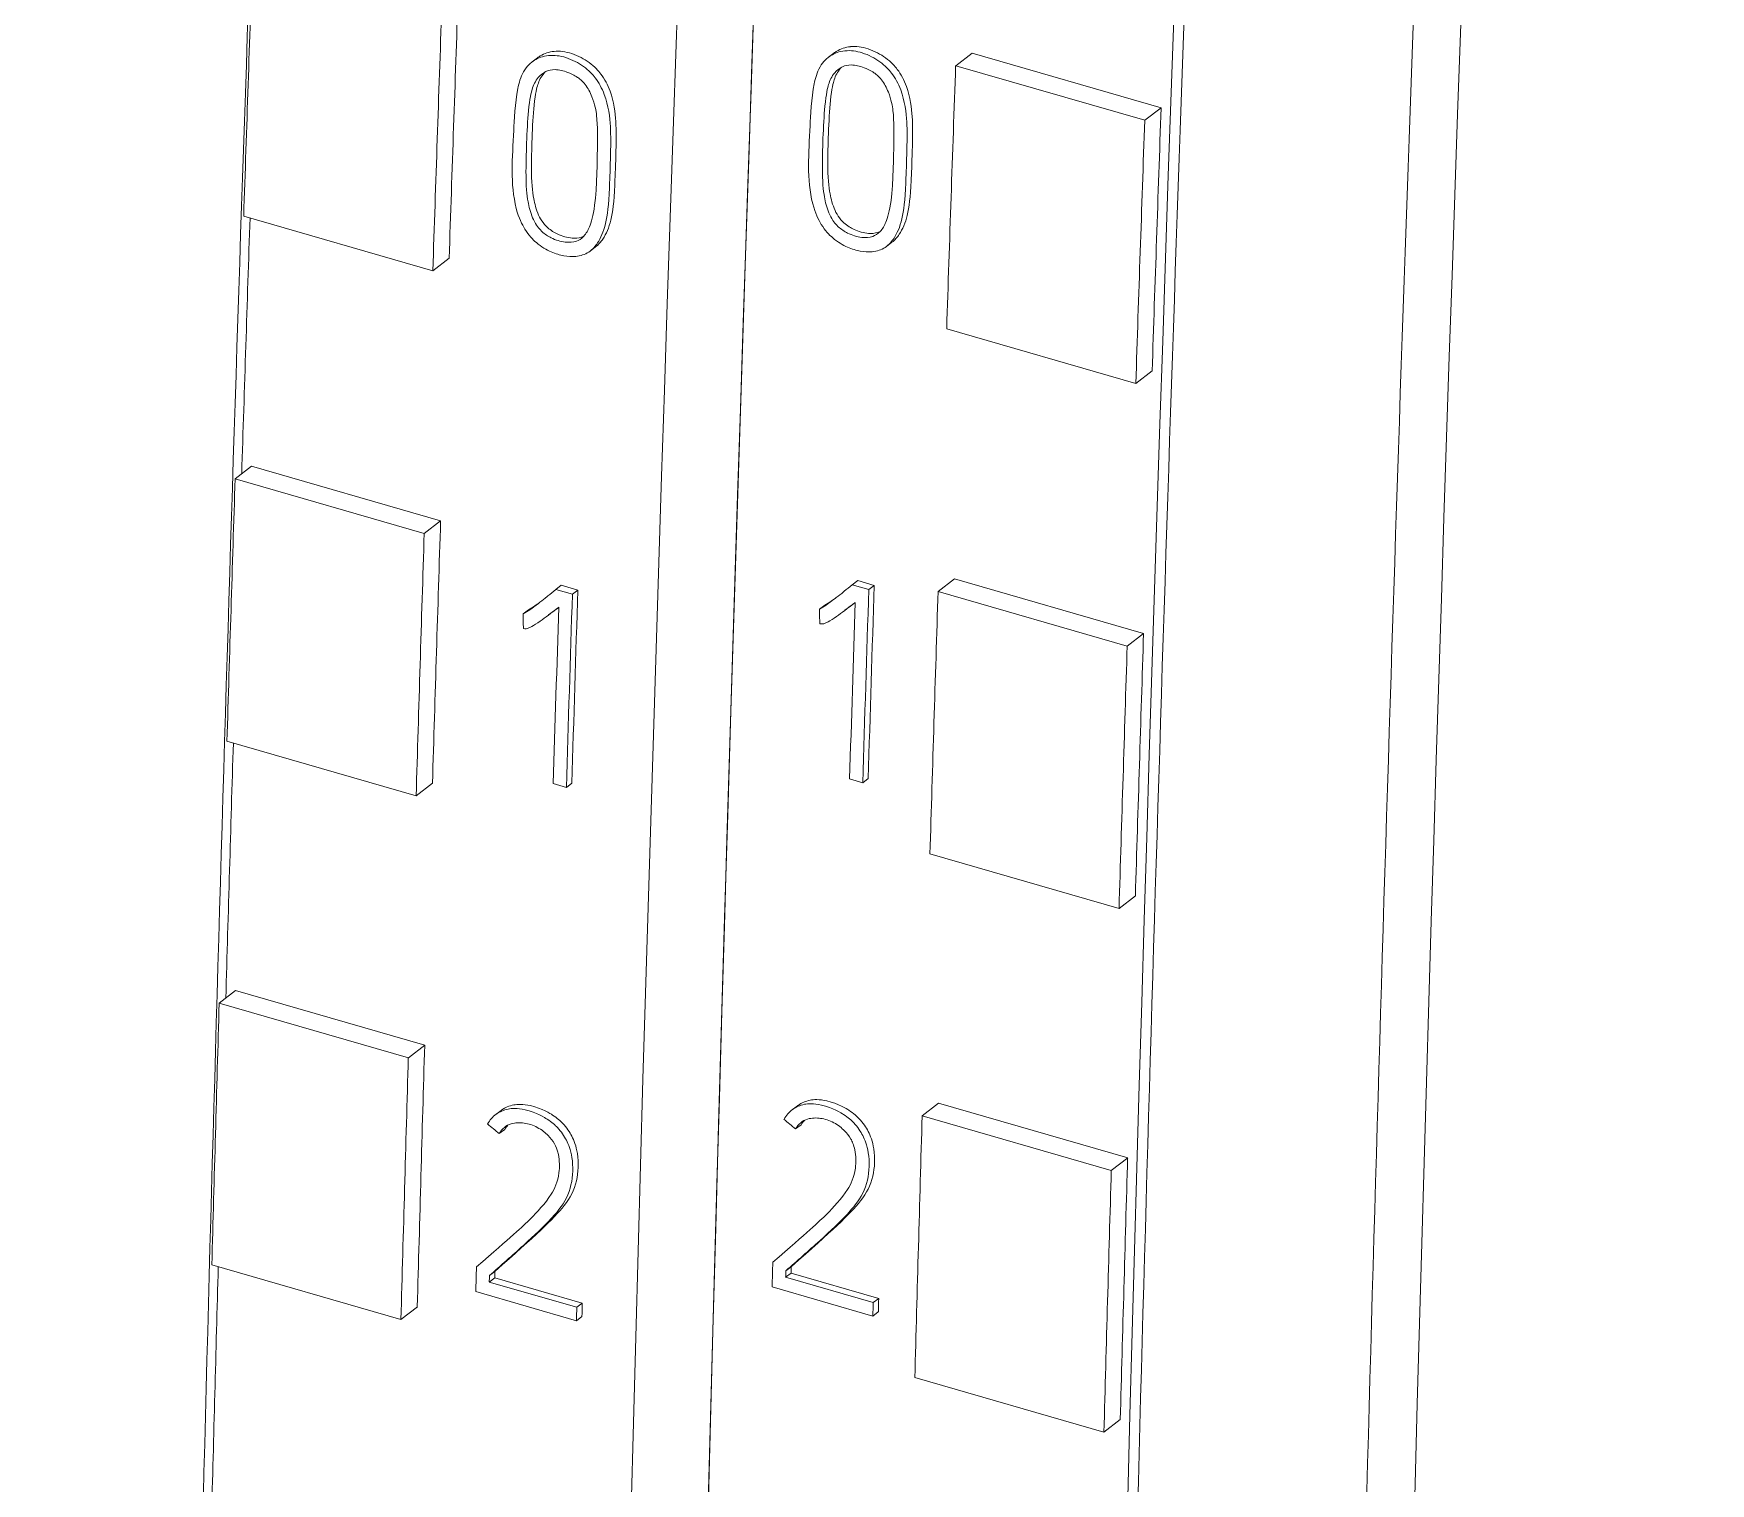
# Model space of a CAD drawing. Header units: inches. Extents: x 9220 to 92460, y -39241 to 4813.
# Drawn here: x 74692.72 to 74704.09, y -33793.23 to -33783.39 of the extents above; entities that cross this region are included whole.
import ezdxf

# ---------------------------------------------------------------- set-up
doc = ezdxf.new("R2010")
doc.units = ezdxf.units.IN
doc.header["$MEASUREMENT"] = 0

# ---------------------------------------------------------------- blocks, each defined once
blk = doc.blocks.new('A$C027ebf9d')
at = {"color": 0, "linetype": 'Continuous', "lineweight": 0}
for p, q in [((20.20869, -17.21451), (20.21065, -17.21302)), ((20.31555, -17.21281), (20.31752, -17.21132)), ((20.36141, -17.21586), (20.3673, -17.21139)), ((20.43549, -17.23107), (20.3673, -17.21139)), ((20.4296, -17.23554), (20.36141, -17.21586)), ((20.4296, -17.23554), (20.43549, -17.23107)), ((20.10471, -17.27014), (20.1729, -17.28982)), ((20.33646, -17.28104), (20.33843, -17.27955)), ((20.17879, -17.28532), (20.1729, -17.28982)), ((20.22959, -17.28274), (20.23156, -17.28125)), ((20.42636, -17.33045), (20.35817, -17.31077)), ((20.43226, -17.32596), (20.42636, -17.33045)), ((20.10162, -17.36487), (20.10752, -17.36035)), ((20.10162, -17.36487), (20.16981, -17.38456)), ((20.10752, -17.36035), (20.17571, -17.38003)), ((20.16981, -17.38456), (20.17571, -17.38003)), ((20.32412, -17.40308), (20.32608, -17.40159)), ((20.32608, -17.40159), (20.33204, -17.40331)), ((20.35508, -17.40551), (20.36098, -17.40098)), ((20.42917, -17.42066), (20.36098, -17.40098)), ((20.21725, -17.40478), (20.21921, -17.40329)), ((20.22321, -17.4065), (20.21725, -17.40478)), ((20.21921, -17.40329), (20.22517, -17.40501)), ((20.22321, -17.4065), (20.22517, -17.40501)), ((20.33007, -17.4048), (20.32412, -17.40308)), ((20.33007, -17.4048), (20.33204, -17.40331)), ((20.42328, -17.42519), (20.35508, -17.40551)), ((20.20541, -17.41359), (20.20737, -17.4121)), ((20.21463, -17.41399), (20.2166, -17.4125)), ((20.31228, -17.41189), (20.31424, -17.4104)), ((20.3215, -17.41229), (20.32347, -17.4108)), ((20.42328, -17.42519), (20.42917, -17.42066)), ((20.09867, -17.45953), (20.16687, -17.47921)), ((20.32317, -17.47312), (20.3279, -17.47449)), ((20.3279, -17.47449), (20.32987, -17.473)), ((20.17276, -17.47466), (20.16687, -17.47921)), ((20.21631, -17.47482), (20.22104, -17.47619)), ((20.22104, -17.47619), (20.223, -17.4747)), ((20.42033, -17.51985), (20.35214, -17.50016)), ((20.42623, -17.51529), (20.42033, -17.51985)), ((20.09587, -17.55402), (20.10177, -17.54943)), ((20.10177, -17.54943), (20.16996, -17.56912)), ((20.09587, -17.55402), (20.16407, -17.5737)), ((20.16407, -17.5737), (20.16996, -17.56912)), ((20.19556, -17.59419), (20.19753, -17.5927)), ((20.30243, -17.59249), (20.3044, -17.591)), ((20.34934, -17.59465), (20.35524, -17.59007)), ((20.41753, -17.61433), (20.34934, -17.59465)), ((20.42343, -17.60975), (20.35524, -17.59007)), ((20.19684, -17.60106), (20.1988, -17.59957)), ((20.3037, -17.59936), (20.30567, -17.59787)), ((20.41753, -17.61433), (20.42343, -17.60975)), ((20.09322, -17.64843), (20.16141, -17.66811)), ((20.30016, -17.65056), (20.30213, -17.64907)), ((20.19323, -17.65459), (20.1952, -17.65309)), ((20.22482, -17.66371), (20.19323, -17.65459)), ((20.1933, -17.65226), (20.19526, -17.65077)), ((20.1952, -17.65309), (20.22679, -17.66221)), ((20.3001, -17.65289), (20.30207, -17.6514)), ((20.33169, -17.66201), (20.3001, -17.65289)), ((20.30207, -17.6514), (20.33366, -17.66051)), ((20.18837, -17.65806), (20.22469, -17.66854)), ((20.29524, -17.65636), (20.33156, -17.66685)), ((20.33169, -17.66201), (20.33366, -17.66051)), ((20.16731, -17.6635), (20.16141, -17.66811)), ((20.22469, -17.66854), (20.22665, -17.66705)), ((20.22482, -17.66371), (20.22679, -17.66221)), ((20.33156, -17.66685), (20.33352, -17.66535)), ((20.41487, -17.70875), (20.34668, -17.68906)), ((20.42077, -17.70413), (20.41487, -17.70875))]:
    blk.add_line(p, q, dxfattribs=at)
at = {"color": 0, "linetype": 'Continuous', "lineweight": 0, "extrusion": (0, 0, -1)}
for centre, major_axis, ratio, start_param, end_param in [((39.93599, -2.28949), (10.9193, 37.82555), 0.433013, -2.163893, -2.027289), ((39.76094, -2.2715), (10.92257, 37.8369), 0.433013, -2.099414, -2.096709), ((39.82913, -2.29118), (10.92257, 37.8369), 0.433013, -2.099414, -2.096709), ((40.01441, -2.31213), (10.92257, 37.8369), 0.433013, -2.099414, -2.096709), ((40.0826, -2.33182), (10.92257, 37.8369), 0.433013, -2.099414, -2.096709), ((39.75753, -2.27051), (10.9193, 37.82555), 0.433013, -2.102224, -2.09959), ((39.76094, -2.2715), (10.92257, 37.8369), 0.433013, -2.104823, -2.102118), ((39.82913, -2.29118), (10.92257, 37.8369), 0.433013, -2.104823, -2.102118), ((39.87966, -2.30599), (10.92079, 37.82921), 0.43303, -2.104411, -2.102419), ((39.98653, -2.30429), (10.92079, 37.82921), 0.43303, -2.104411, -2.102419), ((40.01441, -2.31213), (10.92257, 37.8369), 0.433013, -2.104823, -2.102118), ((40.0826, -2.33182), (10.92257, 37.8369), 0.433013, -2.104823, -2.102118), ((39.75753, -2.27051), (10.9193, 37.82555), 0.433013, -2.107633, -2.105), ((39.76094, -2.2715), (10.92257, 37.8369), 0.433013, -2.11023, -2.107526), ((39.82913, -2.29118), (10.92257, 37.8369), 0.433013, -2.11023, -2.107526), ((40.01441, -2.31213), (10.92257, 37.8369), 0.433013, -2.11023, -2.107526), ((40.0826, -2.33182), (10.92257, 37.8369), 0.433013, -2.11023, -2.107526), ((39.75753, -2.27051), (10.9193, 37.82555), 0.433013, -2.11304, -2.11041), ((39.85724, -2.29952), (10.92079, 37.82921), 0.43303, -2.109702, -2.109636), ((39.96411, -2.29782), (10.92079, 37.82921), 0.43303, -2.109702, -2.109636), ((39.88883, -2.30864), (10.92079, 37.82922), 0.43303, -2.109841, -2.109702), ((39.9957, -2.30694), (10.92079, 37.82922), 0.43303, -2.109841, -2.109702)]:
    blk.add_ellipse(centre, major_axis=major_axis, ratio=ratio, start_param=start_param, end_param=end_param, dxfattribs=at)
at = {"color": 0, "linetype": 'Continuous', "lineweight": 0}
for centre, major_axis, ratio, start_param, end_param in [((39.93599, -2.28949), (-10.9193, -37.82555), 0.433013, -1.102762, -0.989056), ((39.90755, -2.31382), (-10.9193, -37.82555), 0.433013, -1.102762, -0.989056), ((40.08601, -2.3328), (-10.9193, -37.82555), 0.433013, -1.100465, -0.991379), ((40.1715, -2.35719), (-10.90947, -37.79151), 0.433013, -1.097566, -0.991094), ((39.82913, -2.29118), (-10.9193, -37.82555), 0.433013, -1.044884, -1.042178), ((40.0826, -2.33182), (-10.9193, -37.82555), 0.433013, -1.044884, -1.042178), ((39.82913, -2.29118), (-10.9193, -37.82555), 0.433013, -1.039474, -1.03677), ((39.87967, -2.30578), (-10.9197, -37.82543), 0.43303, -1.039167, -1.037175), ((39.98653, -2.30409), (-10.9197, -37.82543), 0.43303, -1.039167, -1.037175), ((39.85035, -2.29753), (-8.71998, -38.45003), 0.458432, -1.065454, -1.065306), ((39.87493, -2.30462), (-10.92079, -37.82921), 0.43303, -1.039002, -1.037182), ((39.95722, -2.29583), (-8.71998, -38.45003), 0.458432, -1.065454, -1.065306), ((39.9818, -2.30292), (-10.92079, -37.82921), 0.43303, -1.039002, -1.037182), ((40.0826, -2.33182), (-10.9193, -37.82555), 0.433013, -1.039474, -1.03677), ((39.82913, -2.29118), (-10.9193, -37.82555), 0.433013, -1.034067, -1.031362), ((39.10445, -2.0822), (-66.73006, 53.14729), 0.280885, 1.510659, 1.510723), ((39.21132, -2.0805), (-66.73006, 53.14729), 0.280885, 1.510659, 1.510723), ((40.0826, -2.33182), (-10.9193, -37.82555), 0.433013, -1.034067, -1.031362), ((39.85252, -2.29815), (-10.92079, -37.82921), 0.43303, -1.032007, -1.031752), ((39.95938, -2.29645), (-10.92079, -37.82921), 0.43303, -1.032007, -1.031752), ((39.96412, -2.29761), (-10.9197, -37.82543), 0.43303, -1.03195, -1.031883), ((39.85725, -2.29931), (-10.9197, -37.82543), 0.43303, -1.03195, -1.031883), ((39.99571, -2.30673), (-10.9197, -37.82543), 0.43303, -1.031883, -1.031744), ((39.88884, -2.30843), (-10.9197, -37.82543), 0.43303, -1.031883, -1.031744)]:
    blk.add_ellipse(centre, major_axis=major_axis, ratio=ratio, start_param=start_param, end_param=end_param, dxfattribs=at)
for points, knots in [([(20.07001, -19.0335), (20.07055, -18.91912), (20.07265, -18.64574), (20.07893, -18.20934), (20.09089, -17.67097), (20.10653, -17.17006), (20.12614, -16.66858), (20.14972, -16.15151), (20.17737, -15.64443), (20.1988, -15.29958), (20.2059, -15.18965)], [0.1285183, 0.1285183, 0.1285183, 0.1285183, 0.1989102, 0.2963502, 0.3949059, 0.525445, 0.5979674, 0.6950356, 0.8333844, 0.8979673, 0.8979673, 0.8979673, 0.8979673]), ([(20.54119, -15.2539), (20.53409, -15.36383), (20.51267, -15.70868), (20.48501, -16.21576), (20.46143, -16.73284), (20.44183, -17.23431), (20.42619, -17.73522), (20.41423, -18.2736), (20.40794, -18.70999), (20.40585, -18.98338), (20.40531, -19.09775)], [0.1020327, 0.1020327, 0.1020327, 0.1020327, 0.1666156, 0.3049644, 0.4020326, 0.474555, 0.6050941, 0.7036498, 0.8010898, 0.8714817, 0.8714817, 0.8714817, 0.8714817]), ([(20.11702, -15.27665), (20.11243, -15.3496), (20.09355, -15.65744), (20.06789, -16.12789), (20.04431, -16.64496), (20.0247, -17.14644), (20.00906, -17.64735), (19.9971, -18.18572), (19.99076, -18.62621), (19.98846, -18.93103), (19.9879, -19.07667), (19.98781, -19.10395)], [0.1237088, 0.1237088, 0.1237088, 0.1237088, 0.1666156, 0.3049644, 0.4020326, 0.474555, 0.6050941, 0.7036498, 0.8010898, 0.8739842, 0.8907937, 0.8907937, 0.8907937, 0.8907937]), ([(20.61597, -15.38815), (20.61138, -15.4611), (20.5925, -15.76894), (20.56684, -16.23938), (20.54326, -16.75646), (20.52365, -17.25794), (20.50802, -17.75885), (20.49605, -18.29722), (20.48971, -18.73771), (20.48741, -19.04253), (20.48685, -19.18817), (20.48677, -19.21545)], [0.1237088, 0.1237088, 0.1237088, 0.1237088, 0.1666156, 0.3049644, 0.4020326, 0.474555, 0.6050941, 0.7036498, 0.8010898, 0.8739842, 0.8907937, 0.8907937, 0.8907937, 0.8907937]), ([(20.21469, -17.21219), (20.21663, -17.21201), (20.21876, -17.21228), (20.22316, -17.21368), (20.2254, -17.21488), (20.22915, -17.21755), (20.23056, -17.21909), (20.23273, -17.22193), (20.23385, -17.22399), (20.23621, -17.23026), (20.23675, -17.23456), (20.23724, -17.24385), (20.23673, -17.25586), (20.23625, -17.26616), (20.23589, -17.2698), (20.23446, -17.27577), (20.23339, -17.27812), (20.23152, -17.28096), (20.2305, -17.28216), (20.22775, -17.28398), (20.22616, -17.28449), (20.22444, -17.28467), (20.22304, -17.28481), (20.22157, -17.28472), (20.21871, -17.28418), (20.21719, -17.28374), (20.21385, -17.28227), (20.212, -17.2812), (20.20891, -17.27855), (20.20749, -17.2771), (20.20505, -17.27311), (20.20388, -17.27084), (20.20071, -17.25857), (20.20159, -17.24921), (20.20219, -17.23576), (20.20248, -17.22928), (20.20394, -17.2221), (20.20452, -17.21998), (20.20676, -17.21603), (20.20823, -17.21474), (20.21092, -17.21306), (20.21258, -17.21242), (20.21461, -17.2122), (20.21465, -17.2122), (20.21469, -17.21219)], [-0.1111155, -0.1111155, -0.1111155, -0.1111155, -0.1086583, -0.1086583, -0.1059859, -0.1059859, -0.1029874, -0.1029874, -0.0984586, -0.0984586, -0.0906933, -0.0906933, -0.0762837, -0.0762837, -0.0543502, -0.0543502, -0.0323193, -0.0323193, -0.0159271, -0.0159271, 0, 0, 0, 0.0130315, 0.0130315, 0.025191, 0.025191, 0.0383317, 0.0383317, 0.0479156, 0.0479156, 0.0548967, 0.0548967, 0.0728488, 0.0728488, 0.0791035, 0.0791035, 0.0814984, 0.0814984, 0.0839459, 0.0839459, 0.0864601, 0.0864601, 0.0865132, 0.0865132, 0.0865132, 0.0865132]), ([(20.21666, -17.2107), (20.21475, -17.21089), (20.21306, -17.21149), (20.21133, -17.21254), (20.21099, -17.21276), (20.21065, -17.21302)], [0.135609648, 0.135609648, 0.135609648, 0.135609648, 0.138325648, 0.138325648, 0.13893138, 0.13893138, 0.13893138, 0.13893138]), ([(20.23156, -17.28125), (20.23263, -17.28044), (20.23349, -17.27944), (20.23542, -17.27656), (20.2364, -17.27427), (20.2378, -17.26863), (20.23818, -17.26513), (20.23868, -17.25476), (20.23924, -17.2424), (20.23869, -17.23295), (20.2382, -17.22894), (20.23595, -17.2228), (20.23485, -17.22069), (20.23264, -17.21773), (20.23127, -17.21619), (20.22753, -17.21349), (20.22533, -17.21228), (20.22076, -17.21078), (20.2186, -17.21052), (20.21666, -17.2107), (20.21666, -17.2107), (20.21666, -17.2107)], [0.2414702, 0.2414702, 0.2414702, 0.2414702, 0.2570515, 0.2570515, 0.2842088, 0.2842088, 0.313235, 0.313235, 0.3332121, 0.3332121, 0.3424456, 0.3424456, 0.3478054, 0.3478054, 0.3512463, 0.3512463, 0.3541297, 0.3541297, 0.3568882, 0.3568882, 0.3568917, 0.3568917, 0.3568917, 0.3568917]), ([(20.32156, -17.2105), (20.3235, -17.21031), (20.32562, -17.21058), (20.33003, -17.21198), (20.33227, -17.21318), (20.33602, -17.21586), (20.33743, -17.21739), (20.3396, -17.22023), (20.34072, -17.22229), (20.34307, -17.22856), (20.34362, -17.23287), (20.3441, -17.24215), (20.34359, -17.25416), (20.34312, -17.26446), (20.34275, -17.2681), (20.34133, -17.27407), (20.34025, -17.27642), (20.33838, -17.27926), (20.33736, -17.28046), (20.33462, -17.28228), (20.33303, -17.28279), (20.33131, -17.28297), (20.32991, -17.28311), (20.32844, -17.28302), (20.32558, -17.28249), (20.32406, -17.28204), (20.32072, -17.28057), (20.31887, -17.2795), (20.31578, -17.27685), (20.31436, -17.2754), (20.31191, -17.27141), (20.31075, -17.26914), (20.30758, -17.25687), (20.30846, -17.24751), (20.30906, -17.23406), (20.30934, -17.22758), (20.31081, -17.2204), (20.31139, -17.21828), (20.31363, -17.21433), (20.31509, -17.21304), (20.31779, -17.21137), (20.31945, -17.21072), (20.32147, -17.2105), (20.32152, -17.2105), (20.32156, -17.2105)], [-0.1111155, -0.1111155, -0.1111155, -0.1111155, -0.1086583, -0.1086583, -0.1059859, -0.1059859, -0.1029874, -0.1029874, -0.0984586, -0.0984586, -0.0906933, -0.0906933, -0.0762837, -0.0762837, -0.0543502, -0.0543502, -0.0323193, -0.0323193, -0.0159271, -0.0159271, 0, 0, 0, 0.0130315, 0.0130315, 0.025191, 0.025191, 0.0383317, 0.0383317, 0.0479156, 0.0479156, 0.0548967, 0.0548967, 0.0728488, 0.0728488, 0.0791035, 0.0791035, 0.0814984, 0.0814984, 0.0839459, 0.0839459, 0.0864601, 0.0864601, 0.0865132, 0.0865132, 0.0865132, 0.0865132]), ([(20.32352, -17.20901), (20.32161, -17.20919), (20.31993, -17.20979), (20.31819, -17.21084), (20.31786, -17.21106), (20.31752, -17.21132)], [0.135609648, 0.135609648, 0.135609648, 0.135609648, 0.138325648, 0.138325648, 0.13893138, 0.13893138, 0.13893138, 0.13893138]), ([(20.33843, -17.27955), (20.33949, -17.27874), (20.34035, -17.27774), (20.34229, -17.27486), (20.34327, -17.27257), (20.34467, -17.26693), (20.34505, -17.26343), (20.34555, -17.25306), (20.34611, -17.24071), (20.34556, -17.23125), (20.34506, -17.22724), (20.34281, -17.2211), (20.34172, -17.21899), (20.33951, -17.21603), (20.33814, -17.2145), (20.3344, -17.21179), (20.3322, -17.21058), (20.32763, -17.20908), (20.32547, -17.20882), (20.32353, -17.209), (20.32353, -17.20901), (20.32352, -17.20901)], [0.2414702, 0.2414702, 0.2414702, 0.2414702, 0.2570515, 0.2570515, 0.2842088, 0.2842088, 0.313235, 0.313235, 0.3332121, 0.3332121, 0.3424456, 0.3424456, 0.3478054, 0.3478054, 0.3512463, 0.3512463, 0.3541297, 0.3541297, 0.3568882, 0.3568882, 0.3568917, 0.3568917, 0.3568917, 0.3568917]), ([(20.2262, -17.22094), (20.22671, -17.22139), (20.22725, -17.22195), (20.22881, -17.22395), (20.22963, -17.22548), (20.23133, -17.22971), (20.23175, -17.23229), (20.23241, -17.23784), (20.23228, -17.24199), (20.23218, -17.24892), (20.23206, -17.25971), (20.23076, -17.26993), (20.23001, -17.27239), (20.22885, -17.2752), (20.22821, -17.27641), (20.22645, -17.27832), (20.22554, -17.27884), (20.22349, -17.27954), (20.22211, -17.27965), (20.21896, -17.2793), (20.21719, -17.27875), (20.21444, -17.27738), (20.21327, -17.27662), (20.2122, -17.27564), (20.21126, -17.27477), (20.21065, -17.27397), (20.2097, -17.27255), (20.20924, -17.27165), (20.20804, -17.26877), (20.20753, -17.26662), (20.2068, -17.26256), (20.20647, -17.25948), (20.20649, -17.24907), (20.20675, -17.2389), (20.20782, -17.22769), (20.20836, -17.22548), (20.20917, -17.22285), (20.20985, -17.22142), (20.21165, -17.21928), (20.21257, -17.21849), (20.21466, -17.2175), (20.21572, -17.21726), (20.2184, -17.21733), (20.21994, -17.21771), (20.22255, -17.21869), (20.22384, -17.21924), (20.22544, -17.22033), (20.22581, -17.2206), (20.2262, -17.22094)], [-0.1712618, -0.1712618, -0.1712618, -0.1712618, -0.1662072, -0.1662072, -0.1572858, -0.1572858, -0.1424502, -0.1424502, -0.1009639, -0.1009639, -0.075631, -0.075631, -0.0612275, -0.0612275, -0.0504301, -0.0504301, -0.040338, -0.040338, -0.0268727, -0.0268727, -0.0112299, -0.0112299, 0, 0, 0, 0.0098213, 0.0098213, 0.0232161, 0.0232161, 0.0500182, 0.0500182, 0.087065, 0.087065, 0.1181568, 0.1181568, 0.1386283, 0.1386283, 0.1679235, 0.1679235, 0.1882961, 0.1882961, 0.2061734, 0.2061734, 0.2261508, 0.2261508, 0.239729, 0.239729, 0.2435611, 0.2435611, 0.2435611, 0.2435611]), ([(20.21337, -17.21812), (20.21325, -17.21825), (20.21313, -17.21838), (20.21191, -17.21975), (20.21122, -17.2212), (20.21038, -17.22376), (20.20986, -17.22573), (20.20872, -17.23693), (20.20845, -17.2476), (20.20844, -17.25796), (20.20878, -17.26126), (20.20961, -17.26559), (20.21014, -17.26776), (20.21147, -17.2707), (20.21199, -17.27161), (20.21334, -17.27341), (20.21411, -17.27413), (20.21476, -17.27466), (20.2159, -17.2756), (20.21718, -17.27634), (20.22018, -17.27761), (20.22205, -17.27806), (20.22507, -17.27808), (20.22628, -17.27787), (20.22733, -17.27736)], [0.2640301, 0.2640301, 0.2640301, 0.2640301, 0.2654367, 0.2654367, 0.2786209, 0.2786209, 0.2884759, 0.2884759, 0.3039526, 0.3039526, 0.3218368, 0.3218368, 0.3340151, 0.3340151, 0.3396562, 0.3396562, 0.3461222, 0.3461222, 0.3461222, 0.3575682, 0.3575682, 0.3724117, 0.3724117, 0.3826963, 0.3826963, 0.3826963, 0.3826963]), ([(20.33307, -17.21924), (20.33358, -17.21969), (20.33412, -17.22025), (20.33567, -17.22225), (20.3365, -17.22378), (20.33819, -17.22801), (20.33862, -17.23059), (20.33928, -17.23614), (20.33914, -17.24029), (20.33904, -17.24722), (20.33893, -17.25801), (20.33763, -17.26823), (20.33688, -17.27069), (20.33572, -17.2735), (20.33508, -17.27471), (20.33332, -17.27662), (20.33241, -17.27714), (20.33035, -17.27784), (20.32898, -17.27795), (20.32583, -17.2776), (20.32406, -17.27705), (20.32131, -17.27568), (20.32014, -17.27492), (20.31906, -17.27394), (20.31812, -17.27308), (20.31751, -17.27227), (20.31657, -17.27085), (20.3161, -17.26995), (20.31491, -17.26707), (20.3144, -17.26492), (20.31367, -17.26086), (20.31334, -17.25778), (20.31336, -17.24738), (20.31362, -17.2372), (20.31469, -17.22599), (20.31523, -17.22378), (20.31604, -17.22115), (20.31672, -17.21972), (20.31852, -17.21758), (20.31944, -17.2168), (20.32153, -17.2158), (20.32259, -17.21556), (20.32526, -17.21563), (20.32681, -17.21601), (20.32942, -17.21699), (20.33071, -17.21754), (20.33231, -17.21863), (20.33268, -17.2189), (20.33307, -17.21924)], [-0.1712618, -0.1712618, -0.1712618, -0.1712618, -0.1662072, -0.1662072, -0.1572858, -0.1572858, -0.1424502, -0.1424502, -0.1009639, -0.1009639, -0.075631, -0.075631, -0.0612275, -0.0612275, -0.0504301, -0.0504301, -0.040338, -0.040338, -0.0268727, -0.0268727, -0.0112299, -0.0112299, 0, 0, 0, 0.0098213, 0.0098213, 0.0232161, 0.0232161, 0.0500182, 0.0500182, 0.087065, 0.087065, 0.1181568, 0.1181568, 0.1386283, 0.1386283, 0.1679235, 0.1679235, 0.1882961, 0.1882961, 0.2061734, 0.2061734, 0.2261508, 0.2261508, 0.239729, 0.239729, 0.2435611, 0.2435611, 0.2435611, 0.2435611]), ([(20.32024, -17.21642), (20.32012, -17.21655), (20.31999, -17.21668), (20.31878, -17.21806), (20.31809, -17.2195), (20.31725, -17.22206), (20.31673, -17.22403), (20.31559, -17.23523), (20.31532, -17.2459), (20.31531, -17.25626), (20.31564, -17.25956), (20.31647, -17.26389), (20.31701, -17.26606), (20.31834, -17.269), (20.31885, -17.26991), (20.32021, -17.27171), (20.32098, -17.27243), (20.32162, -17.27296), (20.32277, -17.2739), (20.32405, -17.27464), (20.32705, -17.27591), (20.32892, -17.27636), (20.33194, -17.27638), (20.33314, -17.27617), (20.3342, -17.27566)], [0.2640301, 0.2640301, 0.2640301, 0.2640301, 0.2654367, 0.2654367, 0.2786209, 0.2786209, 0.2884759, 0.2884759, 0.3039526, 0.3039526, 0.3218368, 0.3218368, 0.3340151, 0.3340151, 0.3396562, 0.3396562, 0.3461222, 0.3461222, 0.3461222, 0.3575682, 0.3575682, 0.3724117, 0.3724117, 0.3826963, 0.3826963, 0.3826963, 0.3826963]), ([(20.21725, -17.40478), (20.2163, -17.40557), (20.21535, -17.40636), (20.21439, -17.40713), (20.21429, -17.40721), (20.21419, -17.40729), (20.2141, -17.40737), (20.21323, -17.40806), (20.21236, -17.40874), (20.21149, -17.40942), (20.21125, -17.4096), (20.21102, -17.40979), (20.21078, -17.40997), (20.20982, -17.41071), (20.20886, -17.41144), (20.20785, -17.41211), (20.20706, -17.41264), (20.20624, -17.41313), (20.20541, -17.41359)], [0, 0, 0, 0, 0.250322, 0.250322, 0.250322, 0.275948, 0.275948, 0.275948, 0.500643, 0.500643, 0.500643, 0.561097, 0.561097, 0.561097, 0.80727, 0.80727, 0.80727, 1, 1, 1, 1]), ([(20.32412, -17.40308), (20.32317, -17.40388), (20.32222, -17.40466), (20.32126, -17.40543), (20.32116, -17.40551), (20.32106, -17.40559), (20.32096, -17.40567), (20.3201, -17.40636), (20.31923, -17.40704), (20.31836, -17.40772), (20.31812, -17.4079), (20.31789, -17.40809), (20.31765, -17.40827), (20.31669, -17.40901), (20.31572, -17.40974), (20.31472, -17.41042), (20.31393, -17.41094), (20.31311, -17.41143), (20.31228, -17.41189)], [0, 0, 0, 0, 0.250322, 0.250322, 0.250322, 0.275948, 0.275948, 0.275948, 0.500643, 0.500643, 0.500643, 0.561097, 0.561097, 0.561097, 0.80727, 0.80727, 0.80727, 1, 1, 1, 1]), ([(20.31424, -17.4104), (20.31507, -17.40994), (20.31589, -17.40945), (20.31668, -17.40892), (20.31692, -17.40877), (20.31715, -17.4086), (20.31739, -17.40844), (20.31759, -17.40829), (20.3178, -17.40814), (20.318, -17.408)], [0, 0, 0, 0, 0.1926314, 0.1926314, 0.1926314, 0.250698, 0.250698, 0.250698, 0.3021694, 0.3021694, 0.3021694, 0.3021694]), ([(20.20554, -17.41884), (20.2059, -17.41894), (20.20634, -17.41895), (20.20689, -17.41891), (20.2072, -17.4188), (20.20779, -17.41856), (20.20831, -17.41833), (20.21019, -17.4172), (20.21134, -17.41641), (20.21425, -17.41432), (20.21634, -17.41269), (20.21829, -17.41116)], [-0.06741879, -0.06741879, -0.06741879, -0.06741879, -0.05862456, -0.05862456, -0.04697844, -0.04697844, -0.03637491, -0.03637491, -0.02425023, -0.02425023, 0, 0, 0, 0]), ([(20.20737, -17.4121), (20.20821, -17.41164), (20.20902, -17.41115), (20.20981, -17.41062), (20.21005, -17.41047), (20.21029, -17.4103), (20.21052, -17.41014), (20.21073, -17.40999), (20.21093, -17.40984), (20.21114, -17.40969)], [0, 0, 0, 0, 0.1926314, 0.1926314, 0.1926314, 0.250698, 0.250698, 0.250698, 0.3021694, 0.3021694, 0.3021694, 0.3021694]), ([(20.21829, -17.41121), (20.21795, -17.41147), (20.21761, -17.41173), (20.21727, -17.41199), (20.21704, -17.41216), (20.21682, -17.41233), (20.2166, -17.4125)], [0.1661425, 0.1661425, 0.1661425, 0.1661425, 0.2518053, 0.2518053, 0.2518053, 0.3074419, 0.3074419, 0.3074419, 0.3074419]), ([(20.31241, -17.41714), (20.31277, -17.41725), (20.31321, -17.41725), (20.31375, -17.41721), (20.31407, -17.41711), (20.31465, -17.41686), (20.31517, -17.41663), (20.31706, -17.4155), (20.31821, -17.41471), (20.32112, -17.41262), (20.32321, -17.41099), (20.32515, -17.40946)], [-0.06741879, -0.06741879, -0.06741879, -0.06741879, -0.05862456, -0.05862456, -0.04697844, -0.04697844, -0.03637491, -0.03637491, -0.02425023, -0.02425023, 0, 0, 0, 0]), ([(20.32515, -17.40951), (20.32481, -17.40977), (20.32447, -17.41003), (20.32413, -17.41029), (20.32391, -17.41046), (20.32369, -17.41063), (20.32347, -17.4108)], [0.1661425, 0.1661425, 0.1661425, 0.1661425, 0.2518053, 0.2518053, 0.2518053, 0.3074419, 0.3074419, 0.3074419, 0.3074419]), ([(20.3044, -17.591), (20.30445, -17.59096), (20.30451, -17.59091), (20.30583, -17.58995), (20.3073, -17.58931), (20.31021, -17.58875), (20.31215, -17.58861), (20.31913, -17.59022), (20.32216, -17.59215), (20.32466, -17.59379), (20.32579, -17.59481), (20.32799, -17.59711), (20.32912, -17.59881), (20.33067, -17.60183), (20.33144, -17.60371), (20.3324, -17.60995), (20.33223, -17.61334), (20.33074, -17.61981), (20.32937, -17.62241), (20.32324, -17.63031), (20.31675, -17.63603), (20.30213, -17.64907)], [0.0146796, 0.0146796, 0.0146796, 0.0146796, 0.0153678, 0.0153678, 0.0307426, 0.0307426, 0.0432184, 0.0432184, 0.0613597, 0.0613597, 0.103522, 0.103522, 0.171217, 0.171217, 0.2421049, 0.2421049, 0.3272882, 0.3272882, 0.4221981, 0.4221981, 0.5888681, 0.5888681, 0.5888681, 0.5888681]), ([(20.1933, -17.65226), (20.19737, -17.64863), (20.20149, -17.64504), (20.21403, -17.63374), (20.2171, -17.63004), (20.22055, -17.62558), (20.22192, -17.62297), (20.22344, -17.61631), (20.22354, -17.61293), (20.22258, -17.6068), (20.22179, -17.60493), (20.22029, -17.60202), (20.21917, -17.60031), (20.21695, -17.59799), (20.21582, -17.59698), (20.21333, -17.59535), (20.21029, -17.59341), (20.20329, -17.5918), (20.20136, -17.59194), (20.19846, -17.5925), (20.19699, -17.59315), (20.19446, -17.59499), (20.19341, -17.59618), (20.19264, -17.5976)], [-0.4882068, -0.4882068, -0.4882068, -0.4882068, -0.4648363, -0.4648363, -0.4160102, -0.4160102, -0.3291977, -0.3291977, -0.2479878, -0.2479878, -0.1752097, -0.1752097, -0.1048367, -0.1048367, -0.0614951, -0.0614951, -0.043194, -0.043194, -0.0306836, -0.0306836, -0.0153382, -0.0153382, 0, 0, 0, 0]), ([(20.19753, -17.5927), (20.19759, -17.59266), (20.19764, -17.59261), (20.19896, -17.59165), (20.20044, -17.59101), (20.20334, -17.59045), (20.20528, -17.59031), (20.21227, -17.59192), (20.21529, -17.59385), (20.21779, -17.59549), (20.21892, -17.5965), (20.22112, -17.59881), (20.22225, -17.60051), (20.2238, -17.60353), (20.22457, -17.60541), (20.22554, -17.61165), (20.22537, -17.61504), (20.22387, -17.62151), (20.2225, -17.62411), (20.21637, -17.63201), (20.20989, -17.63773), (20.19526, -17.65077)], [0.0146796, 0.0146796, 0.0146796, 0.0146796, 0.0153678, 0.0153678, 0.0307426, 0.0307426, 0.0432184, 0.0432184, 0.0613597, 0.0613597, 0.103522, 0.103522, 0.171217, 0.171217, 0.2421049, 0.2421049, 0.3272882, 0.3272882, 0.4221981, 0.4221981, 0.5888681, 0.5888681, 0.5888681, 0.5888681]), ([(20.3037, -17.59936), (20.30421, -17.59851), (20.30481, -17.59774), (20.30628, -17.59652), (20.30708, -17.59609), (20.30949, -17.59536), (20.31116, -17.59532), (20.3143, -17.59578), (20.3159, -17.59631), (20.31906, -17.59799), (20.32035, -17.59905), (20.32219, -17.6009), (20.32299, -17.60191), (20.32409, -17.60385), (20.32468, -17.60511), (20.32548, -17.60909), (20.32549, -17.61147), (20.32482, -17.61685), (20.32367, -17.61926), (20.32037, -17.62449), (20.3171, -17.62791), (20.31193, -17.63306), (20.30816, -17.63644), (20.29548, -17.64746)], [-0.6266769, -0.6266769, -0.6266769, -0.6266769, -0.6001737, -0.6001737, -0.5744981, -0.5744981, -0.5332587, -0.5332587, -0.4915646, -0.4915646, -0.4475628, -0.4475628, -0.406009, -0.406009, -0.3742236, -0.3742236, -0.3363038, -0.3363038, -0.2732646, -0.2732646, -0.1652931, -0.1652931, 0, 0, 0, 0]), ([(20.30016, -17.65056), (20.30424, -17.64693), (20.30836, -17.64334), (20.32089, -17.63204), (20.32397, -17.62834), (20.32742, -17.62388), (20.32879, -17.62127), (20.33031, -17.61461), (20.33041, -17.61123), (20.32945, -17.6051), (20.32866, -17.60323), (20.32716, -17.60032), (20.32604, -17.59862), (20.32381, -17.59629), (20.32269, -17.59528), (20.3202, -17.59365), (20.31716, -17.59171), (20.31016, -17.5901), (20.30822, -17.59024), (20.30532, -17.5908), (20.30385, -17.59145), (20.30133, -17.59329), (20.30027, -17.59449), (20.29951, -17.59591)], [-0.4882068, -0.4882068, -0.4882068, -0.4882068, -0.4648363, -0.4648363, -0.4160102, -0.4160102, -0.3291977, -0.3291977, -0.2479878, -0.2479878, -0.1752097, -0.1752097, -0.1048367, -0.1048367, -0.0614951, -0.0614951, -0.043194, -0.043194, -0.0306836, -0.0306836, -0.0153382, -0.0153382, 0, 0, 0, 0]), ([(20.19684, -17.60106), (20.19734, -17.60021), (20.19795, -17.59944), (20.19941, -17.59822), (20.20021, -17.59779), (20.20262, -17.59706), (20.20429, -17.59702), (20.20743, -17.59748), (20.20903, -17.59801), (20.21219, -17.59969), (20.21348, -17.60075), (20.21532, -17.6026), (20.21612, -17.60361), (20.21723, -17.60555), (20.21781, -17.60681), (20.21861, -17.61079), (20.21862, -17.61317), (20.21795, -17.61855), (20.2168, -17.62096), (20.2135, -17.62619), (20.21023, -17.62961), (20.20506, -17.63476), (20.20129, -17.63814), (20.18862, -17.64916)], [-0.6266769, -0.6266769, -0.6266769, -0.6266769, -0.6001737, -0.6001737, -0.5744981, -0.5744981, -0.5332587, -0.5332587, -0.4915646, -0.4915646, -0.4475628, -0.4475628, -0.406009, -0.406009, -0.3742236, -0.3742236, -0.3363038, -0.3363038, -0.2732646, -0.2732646, -0.1652931, -0.1652931, 0, 0, 0, 0])]:
    blk.add_open_spline(points, degree=3, knots=knots, dxfattribs=at)
for points in [[(20.19998, -17.59797), (20.19953, -17.59845), (20.19914, -17.59899), (20.1988, -17.59957)], [(20.30685, -17.59627), (20.3064, -17.59675), (20.30601, -17.59729), (20.30567, -17.59787)]]:
    blk.add_open_spline(points, degree=3, dxfattribs=at)

msp = doc.modelspace()

# ---------------------------------------------------------------- block references
at = {"xscale": 18.8131500959034, "yscale": 18.8131500959034, "zscale": 18.8131500959034}
msp.add_blockref('A$C027ebf9d', (74315.912, -33459.72), dxfattribs=at)

doc.saveas('drawing.dxf')
